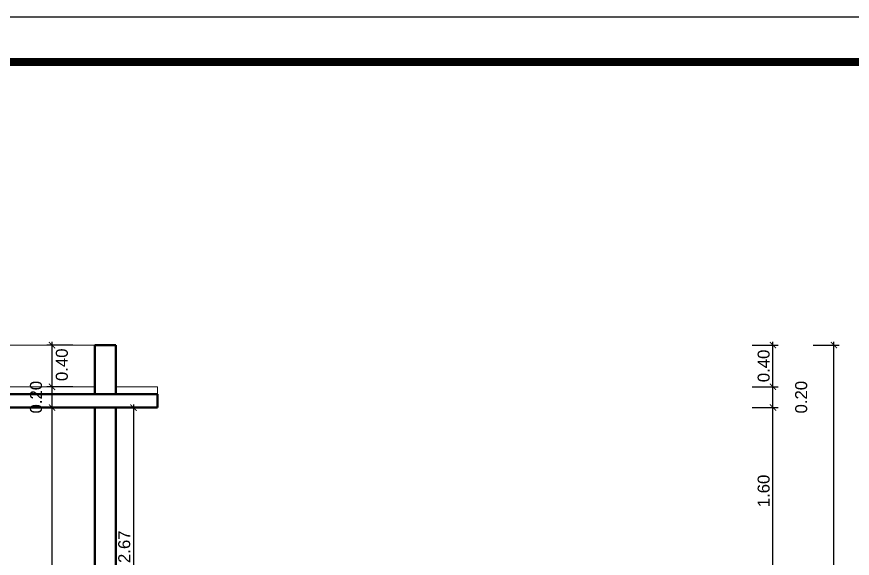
# Model space of a CAD drawing. Header units: feet. Extents: x -417 to 46, y -646 to -218.
# Drawn here: x -95.68 to -87.67, y -373.98 to -368.78 of the extents above; entities that cross this region are included whole.
import ezdxf

# ---------------------------------------------------------------- set-up
doc = ezdxf.new("R2010")
doc.units = ezdxf.units.FT
doc.header["$MEASUREMENT"] = 0
doc.layers.add('DIM', color=10, linetype='Continuous')
doc.layers.add('MARCO', color=7, linetype='Continuous')
for name, color, linetype, lineweight in [('DIM-COTAS', 1, 'Continuous', 5), ('muros', 4, 'Continuous', 50), ('Piso', 8, 'Continuous', 9)]:
    doc.layers.add(name, color=color, linetype=linetype, lineweight=lineweight)
doc.styles.get("Standard").update_dxf_attribs({"font": 'arial.ttf', "height": 0.115})
doc.dimstyles.new('KEILY', dxfattribs={"dimtxt": 0.115, "dimasz": 0.06, "dimexe": 0.05, "dimexo": 0.2, "dimgap": 0.03, "dimtad": 1, "dimzin": 1, "dimdsep": 46, "dimtxsty": 'Standard', "dimblk": 'ARCHTICK', "dimcen": 2.5, "dimdle": 0.03, "dimclrd": 256, "dimclre": 256, "dimclrt": 7, "dimadec": 0, "dimazin": 0, "dimtfac": 1, "dimtmove": 2, "dimatfit": 3, "dimfxl": 0.2, "dimfxlon": 1, "dimtolj": 1, "dimtzin": 1, "dimarcsym": 0})

# ---------------------------------------------------------------- blocks, each defined once
blk = doc.blocks.new('_ArchTick')
at = {"layer": 'DIM-COTAS', "color": 0, "const_width": 0.15}
blk.add_lwpolyline([(-0.5, -0.5), (0.5, 0.5)], dxfattribs=at)
blk = doc.blocks.new('*D2706')
at = {"layer": 'Defpoints', "color": 0, "transparency": 16777216}
for p in [(-102.0389, -372.3298), (-94.483, -372.3298), (-94.483, -372.5298)]:
    blk.add_point(p, dxfattribs=at)
at = {"layer": 'DIM', "lineweight": -2, "transparency": 16777216}
for p, q in [((-101.8389, -372.3298), (-102.0889, -372.3298)), ((-102.0389, -372.5598), (-102.0389, -372.2998)), ((-101.8389, -372.5298), (-102.0889, -372.5298))]:
    blk.add_line(p, q, dxfattribs=at)
at = {"layer": 'DIM', "lineweight": -2, "transparency": 16777216, "xscale": 0.06, "yscale": 0.06, "zscale": 0.06}
for p, rotation in [((-102.0389, -372.3298), 90), ((-102.0389, -372.5298), 270)]:
    blk.add_blockref('_ArchTick', p, dxfattribs=dict(at, rotation=rotation))
at = {"layer": 'DIM', "color": 7, "transparency": 16777216, "insert": (-102.1926, -372.4298), "char_height": 0.115, "attachment_point": 5, "rotation": 90}
blk.add_mtext('\\A1;0.20', dxfattribs=at)
blk = doc.blocks.new('*D2707')
at = {"layer": 'Defpoints', "color": 0, "transparency": 16777216}
for p in [(-102.0389, -371.9298), (-94.183, -371.9298), (-94.483, -372.3298)]:
    blk.add_point(p, dxfattribs=at)
at = {"layer": 'DIM', "lineweight": -2, "transparency": 16777216}
for p, q in [((-101.8389, -371.9298), (-102.0889, -371.9298)), ((-102.0389, -372.3598), (-102.0389, -371.8998)), ((-101.8389, -372.3298), (-102.0889, -372.3298))]:
    blk.add_line(p, q, dxfattribs=at)
at = {"layer": 'DIM', "lineweight": -2, "transparency": 16777216, "xscale": 0.06, "yscale": 0.06, "zscale": 0.06}
for p, rotation in [((-102.0389, -371.9298), 90), ((-102.0389, -372.3298), 270)]:
    blk.add_blockref('_ArchTick', p, dxfattribs=dict(at, rotation=rotation))
at = {"layer": 'DIM', "color": 7, "transparency": 16777216, "insert": (-102.1276, -372.1298), "char_height": 0.115, "attachment_point": 5, "rotation": 90}
blk.add_mtext('\\A1;0.40', dxfattribs=at)
blk = doc.blocks.new('*D2736')
at = {"layer": 'Defpoints', "color": 0, "transparency": 16777216}
for p in [(-94.333, -372.5298), (-88.4302, -372.5298), (-89.233, -374.1298)]:
    blk.add_point(p, dxfattribs=at)
at = {"layer": 'DIM', "lineweight": -2, "transparency": 16777216}
for p, q in [((-88.4302, -374.1598), (-88.4302, -372.4998)), ((-88.6302, -372.5298), (-88.3802, -372.5298)), ((-88.6302, -374.1298), (-88.3802, -374.1298))]:
    blk.add_line(p, q, dxfattribs=at)
at = {"layer": 'DIM', "lineweight": -2, "transparency": 16777216, "xscale": 0.06, "yscale": 0.06, "zscale": 0.06}
for p, rotation in [((-88.4302, -372.5298), 90), ((-88.4302, -374.1298), 270)]:
    blk.add_blockref('_ArchTick', p, dxfattribs=dict(at, rotation=rotation))
at = {"layer": 'DIM', "color": 7, "transparency": 16777216, "insert": (-88.519, -373.3298), "char_height": 0.115, "attachment_point": 5, "rotation": 90}
blk.add_mtext('\\A1;1.60', dxfattribs=at)
blk = doc.blocks.new('*D2737')
at = {"layer": 'Defpoints', "color": 0, "transparency": 16777216}
for p in [(-94.333, -372.3298), (-88.4302, -372.3298), (-94.333, -372.5298)]:
    blk.add_point(p, dxfattribs=at)
at = {"layer": 'DIM', "lineweight": -2, "transparency": 16777216}
for p, q in [((-88.6302, -372.3298), (-88.3802, -372.3298)), ((-88.4302, -372.5598), (-88.4302, -372.2998)), ((-88.6302, -372.5298), (-88.3802, -372.5298))]:
    blk.add_line(p, q, dxfattribs=at)
at = {"layer": 'DIM', "lineweight": -2, "transparency": 16777216, "xscale": 0.06, "yscale": 0.06, "zscale": 0.06}
for p, rotation in [((-88.4302, -372.3298), 90), ((-88.4302, -372.5298), 270)]:
    blk.add_blockref('_ArchTick', p, dxfattribs=dict(at, rotation=rotation))
at = {"layer": 'DIM', "color": 7, "transparency": 16777216, "insert": (-88.1591, -372.4298), "char_height": 0.115, "attachment_point": 5, "rotation": 90}
blk.add_mtext('\\A1;0.20', dxfattribs=at)
blk = doc.blocks.new('*D2738')
at = {"layer": 'Defpoints', "color": 0, "transparency": 16777216}
for p in [(-94.733, -371.9298), (-88.4302, -371.9298), (-94.333, -372.3298)]:
    blk.add_point(p, dxfattribs=at)
at = {"layer": 'DIM', "lineweight": -2, "transparency": 16777216}
for p, q in [((-88.6302, -371.9298), (-88.3802, -371.9298)), ((-88.4302, -372.3598), (-88.4302, -371.8998)), ((-88.6302, -372.3298), (-88.3802, -372.3298))]:
    blk.add_line(p, q, dxfattribs=at)
at = {"layer": 'DIM', "lineweight": -2, "transparency": 16777216, "xscale": 0.06, "yscale": 0.06, "zscale": 0.06}
for p, rotation in [((-88.4302, -371.9298), 90), ((-88.4302, -372.3298), 270)]:
    blk.add_blockref('_ArchTick', p, dxfattribs=dict(at, rotation=rotation))
at = {"layer": 'DIM', "color": 7, "transparency": 16777216, "insert": (-88.519, -372.1298), "char_height": 0.115, "attachment_point": 5, "rotation": 90}
blk.add_mtext('\\A1;0.40', dxfattribs=at)
blk = doc.blocks.new('*D2739')
at = {"layer": 'Defpoints', "color": 0, "transparency": 16777216}
for p in [(-88.3802, -371.9298), (-87.846, -371.9298), (-87.9933, -386.5298)]:
    blk.add_point(p, dxfattribs=at)
at = {"layer": 'DIM', "lineweight": -2, "transparency": 16777216}
for p, q in [((-88.046, -371.9298), (-87.796, -371.9298)), ((-87.846, -386.5598), (-87.846, -371.8998)), ((-87.846, -386.5298), (-87.796, -386.5298))]:
    blk.add_line(p, q, dxfattribs=at)
at = {"layer": 'DIM', "lineweight": -2, "transparency": 16777216, "xscale": 0.06, "yscale": 0.06, "zscale": 0.06}
for p, rotation in [((-87.846, -371.9298), 90), ((-87.846, -386.5298), 270)]:
    blk.add_blockref('_ArchTick', p, dxfattribs=dict(at, rotation=rotation))
at = {"layer": 'DIM', "color": 7, "transparency": 16777216, "insert": (-87.9347, -379.2298), "char_height": 0.115, "attachment_point": 5, "rotation": 90}
blk.add_mtext('\\A1;14.60', dxfattribs=at)
blk = doc.blocks.new('*D2771')
at = {"layer": 'Defpoints', "color": 0, "transparency": 16777216}
for p in [(-95.3434, -372.5298), (-94.933, -372.5298), (-94.933, -376.5298)]:
    blk.add_point(p, dxfattribs=at)
at = {"layer": 'DIM', "lineweight": -2, "transparency": 16777216}
for p, q in [((-95.3434, -376.5598), (-95.3434, -372.4998)), ((-95.1434, -372.5298), (-95.3934, -372.5298)), ((-95.1434, -376.5298), (-95.3934, -376.5298))]:
    blk.add_line(p, q, dxfattribs=at)
at = {"layer": 'DIM', "lineweight": -2, "transparency": 16777216, "xscale": 0.06, "yscale": 0.06, "zscale": 0.06}
for p, rotation in [((-95.3434, -372.5298), 90), ((-95.3434, -376.5298), 270)]:
    blk.add_blockref('_ArchTick', p, dxfattribs=dict(at, rotation=rotation))
at = {"layer": 'DIM', "color": 7, "transparency": 16777216, "insert": (-95.4321, -374.5298), "char_height": 0.115, "attachment_point": 5, "rotation": 90}
blk.add_mtext('\\A1;4.00', dxfattribs=at)
blk = doc.blocks.new('*D2772')
at = {"layer": 'Defpoints', "color": 0, "transparency": 16777216}
for p in [(-95.3434, -372.3298), (-94.933, -372.3298), (-94.933, -372.5298)]:
    blk.add_point(p, dxfattribs=at)
at = {"layer": 'DIM', "lineweight": -2, "transparency": 16777216}
for p, q in [((-95.1434, -372.3298), (-95.3934, -372.3298)), ((-95.3434, -372.5598), (-95.3434, -372.2998)), ((-95.1434, -372.5298), (-95.3934, -372.5298))]:
    blk.add_line(p, q, dxfattribs=at)
at = {"layer": 'DIM', "lineweight": -2, "transparency": 16777216, "xscale": 0.06, "yscale": 0.06, "zscale": 0.06}
for p, rotation in [((-95.3434, -372.3298), 90), ((-95.3434, -372.5298), 270)]:
    blk.add_blockref('_ArchTick', p, dxfattribs=dict(at, rotation=rotation))
at = {"layer": 'DIM', "color": 7, "transparency": 16777216, "insert": (-95.4971, -372.4298), "char_height": 0.115, "attachment_point": 5, "rotation": 90}
blk.add_mtext('\\A1;0.20', dxfattribs=at)
blk = doc.blocks.new('*D2773')
at = {"layer": 'Defpoints', "color": 0, "transparency": 16777216}
for p in [(-95.3434, -371.9298), (-94.933, -371.9298), (-94.933, -372.3298)]:
    blk.add_point(p, dxfattribs=at)
at = {"layer": 'DIM', "lineweight": -2, "transparency": 16777216}
for p, q in [((-95.1434, -371.9298), (-95.3934, -371.9298)), ((-95.3434, -372.3598), (-95.3434, -371.8998)), ((-95.1434, -372.3298), (-95.3934, -372.3298))]:
    blk.add_line(p, q, dxfattribs=at)
at = {"layer": 'DIM', "lineweight": -2, "transparency": 16777216, "xscale": 0.06, "yscale": 0.06, "zscale": 0.06}
for p, rotation in [((-95.3434, -371.9298), 90), ((-95.3434, -372.3298), 270)]:
    blk.add_blockref('_ArchTick', p, dxfattribs=dict(at, rotation=rotation))
at = {"layer": 'DIM', "color": 7, "transparency": 16777216, "insert": (-95.2493, -372.1188), "char_height": 0.115, "attachment_point": 5, "rotation": 90}
blk.add_mtext('\\A1;0.40', dxfattribs=at)
blk = doc.blocks.new('*D3336')
at = {"layer": 'Defpoints', "color": 0, "transparency": 16777216}
for p in [(-94.733, -372.5298), (-94.733, -375.1998), (-94.562, -375.1998)]:
    blk.add_point(p, dxfattribs=at)
at = {"layer": 'DIM', "lineweight": -2, "transparency": 16777216}
for p, q in [((-94.562, -372.4998), (-94.562, -375.2298)), ((-94.562, -372.5298), (-94.512, -372.5298)), ((-94.562, -375.1998), (-94.512, -375.1998))]:
    blk.add_line(p, q, dxfattribs=at)
at = {"layer": 'DIM', "lineweight": -2, "transparency": 16777216, "xscale": 0.06, "yscale": 0.06, "zscale": 0.06}
for p, rotation in [((-94.562, -372.5298), 90), ((-94.562, -375.1998), 270)]:
    blk.add_blockref('_ArchTick', p, dxfattribs=dict(at, rotation=rotation))
at = {"layer": 'DIM', "color": 7, "transparency": 16777216, "insert": (-94.6507, -373.8648), "char_height": 0.115, "attachment_point": 5, "rotation": 90}
blk.add_mtext('\\A1;2.67', dxfattribs=at)

msp = doc.modelspace()

# ---------------------------------------------------------------- linework, layer by layer
at = {"layer": 'MARCO'}
msp.add_lwpolyline([(-112.2526, -368.7786), (-47.7526, -368.7786), (-47.7526, -410.7786), (-112.2526, -410.7786)], close=True, dxfattribs=at)
at = {"layer": 'MARCO', "const_width": 0.075}
msp.add_lwpolyline([(-54.925, -369.2126), (-111.8185, -369.2126), (-111.8185, -410.3446), (-54.925, -410.3446)], close=True, dxfattribs=at)
at = {"layer": 'muros'}
for p, q in [((-94.933, -371.9298), (-94.733, -371.9298)), ((-94.933, -372.3998), (-94.933, -371.9298)), ((-94.733, -372.3998), (-94.733, -371.9298)), ((-101.533, -372.3998), (-94.333, -372.3998)), ((-94.333, -372.5298), (-94.333, -372.3998)), ((-101.533, -372.5298), (-94.333, -372.5298)), ((-94.933, -372.5298), (-94.933, -376.5298)), ((-94.733, -372.5298), (-94.733, -375.1998))]:
    msp.add_line(p, q, dxfattribs=at)
at = {"layer": 'Piso'}
for p, q in [((-100.933, -371.9298), (-94.933, -371.9298)), ((-100.933, -372.3298), (-94.933, -372.3298)), ((-94.733, -372.3298), (-94.333, -372.3298)), ((-94.333, -372.3298), (-94.333, -372.3998))]:
    msp.add_line(p, q, dxfattribs=at)

# ---------------------------------------------------------------- dimensions: what is measured, and where the dimension line sits
at = {"layer": 'DIM'}
for base, p1, p2, picture, middle in [((-102.0389, -371.9298), (-94.483, -372.3298), (-94.183, -371.9298), '*D2707', (-102.1276, -372.1298)), ((-88.4302, -371.9298), (-94.333, -372.3298), (-94.733, -371.9298), '*D2738', (-88.519, -372.1298)), ((-87.846, -371.9298), (-87.9933, -386.5298), (-88.3802, -371.9298), '*D2739', (-87.9347, -379.2298)), ((-102.0389, -372.3298), (-94.483, -372.5298), (-94.483, -372.3298), '*D2706', (-102.1926, -372.4298)), ((-95.3434, -372.3298), (-94.933, -372.5298), (-94.933, -372.3298), '*D2772', (-95.4971, -372.4298)), ((-88.4302, -372.3298), (-94.333, -372.5298), (-94.333, -372.3298), '*D2737', (-88.1591, -372.4298)), ((-95.3434, -372.5298), (-94.933, -376.5298), (-94.933, -372.5298), '*D2771', (-95.4321, -374.5298)), ((-88.4302, -372.5298), (-89.233, -374.1298), (-94.333, -372.5298), '*D2736', (-88.519, -373.3298))]:
    dim = msp.add_linear_dim(base=base, p1=p1, p2=p2, angle=90, dimstyle='KEILY', dxfattribs=at)
    dim.commit()
    dim.dimension.update_dxf_attribs({"geometry": picture, "text_midpoint": middle})
dim = msp.add_linear_dim(base=(-95.3434, -371.9298), p1=(-94.933, -372.3298), p2=(-94.933, -371.9298), angle=90, dimstyle='KEILY', dxfattribs=at)
dim.commit()
dim.dimension.update_dxf_attribs({"geometry": '*D2773', "text_midpoint": (-95.2493, -372.1188), "dimtype": 160})
dim = msp.add_linear_dim(base=(-94.562, -375.1998), p1=(-94.733, -372.5298), p2=(-94.733, -375.1998), angle=90, dimstyle='KEILY', override={"dimfxl": 50}, dxfattribs=at)
dim.commit()
dim.dimension.update_dxf_attribs({"geometry": '*D3336', "text_midpoint": (-94.6507, -373.8648)})

doc.saveas('drawing.dxf')
